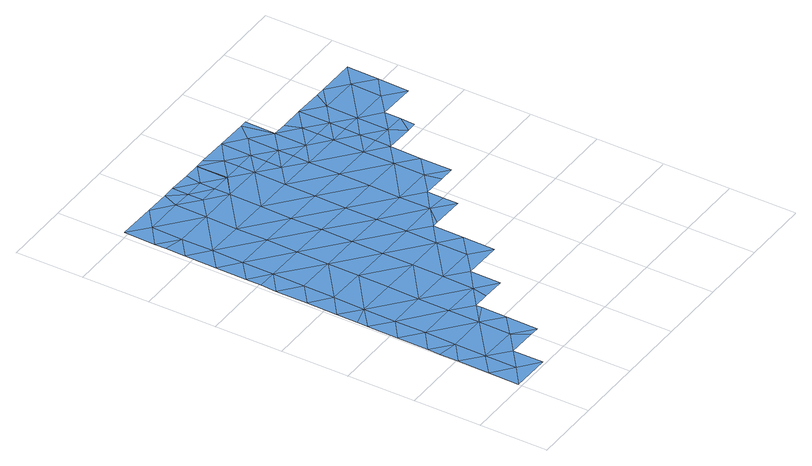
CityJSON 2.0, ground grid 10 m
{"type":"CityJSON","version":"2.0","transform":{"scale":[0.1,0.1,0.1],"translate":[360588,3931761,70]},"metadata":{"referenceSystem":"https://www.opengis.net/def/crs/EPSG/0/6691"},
"CityObjects":{
"waterbody1":{"type":"WaterBody","attributes":{"name":"10","class":"1140","function":"1","WaterBodyRiverFloodingRiskAttribute.description":"5","WaterBodyRiverFloodingRiskAttribute.rankOrg":"2","WaterBodyRiverFloodingRiskAttribute.adminType":"2","WaterBodyRiverFloodingRiskAttribute.scale":"L2"},"geometry":[{"type":"MultiSurface","lod":"1","boundaries":[[[0,1,2]],[[3,0,2]],[[4,0,3]],[[2,1,5]],[[6,7,4]],[[7,6,8]],[[6,4,3]],[[2,9,3]],[[6,10,8]],[[2,5,9]],[[11,8,10]],[[9,12,3]],[[11,13,14]],[[3,15,6]],[[13,11,10]],[[14,16,17]],[[6,15,10]],[[17,16,18]],[[19,12,9]],[[14,13,16]],[[15,3,12]],[[20,13,10]],[[21,18,22]],[[18,16,22]],[[23,12,19]],[[10,15,20]],[[20,24,13]],[[23,25,12]],[[26,21,27]],[[21,22,27]],[[16,13,24]],[[15,12,25]],[[16,28,22]],[[29,20,15]],[[30,31,32]],[[30,26,31]],[[33,15,25]],[[26,27,31]],[[34,16,24]],[[35,27,22]],[[29,15,33]],[[32,36,37]],[[36,32,31]],[[38,24,20]],[[28,16,34]],[[35,31,27]],[[39,40,37]],[[38,20,29]],[[39,37,36]],[[35,22,28]],[[41,36,31]],[[42,34,24]],[[40,43,44]],[[38,45,24]],[[38,29,46]],[[44,43,47]],[[43,40,39]],[[45,42,24]],[[42,28,34]],[[31,35,41]],[[48,47,49]],[[47,43,49]],[[39,36,50]],[[38,46,51]],[[28,52,35]],[[50,36,41]],[[53,43,39]],[[42,52,28]],[[50,54,39]],[[38,55,45]],[[54,53,39]],[[38,51,55]],[[35,56,41]],[[43,53,49]],[[48,49,57]],[[41,58,50]],[[35,52,56]],[[56,58,41]],[[59,57,49]],[[45,55,60]],[[42,45,61]],[[49,53,59]],[[52,42,61]],[[54,50,62]],[[45,60,61]],[[55,63,60]],[[50,58,62]],[[62,64,54]],[[54,65,53]],[[66,57,59]],[[56,52,67]],[[53,68,59]],[[67,52,61]],[[63,69,60]],[[70,66,59]],[[58,56,71]],[[72,62,58]],[[53,65,68]],[[61,60,69]],[[71,56,67]],[[59,68,70]],[[54,64,65]],[[69,73,61]],[[74,66,70]],[[61,73,67]],[[75,64,62]],[[72,58,71]],[[76,68,65]],[[73,77,67]],[[67,77,71]],[[78,65,64]],[[62,72,75]],[[79,77,73]],[[71,80,72]],[[76,65,81]],[[77,80,71]],[[64,75,82]],[[65,83,81]],[[78,64,82]],[[84,77,79]],[[65,78,83]],[[72,85,75]],[[85,72,80]],[[75,86,82]],[[87,83,78]],[[88,78,82]],[[89,90,77]],[[89,77,84]],[[80,77,90]],[[86,75,85]],[[91,87,78]],[[92,91,78]],[[82,93,88]],[[92,78,88]],[[93,82,86]],[[80,90,94]],[[85,95,86]],[[96,94,90]],[[85,80,95]],[[97,88,93]],[[95,80,94]],[[86,98,93]],[[99,97,93]],[[94,96,100]],[[86,95,98]],[[94,101,95]],[[93,102,99]],[[94,100,101]],[[93,98,102]],[[101,103,95]],[[98,95,103]],[[104,99,102]],[[98,105,102]],[[98,103,106]],[[105,98,106]],[[102,107,104]],[[108,107,102]],[[102,105,108]]]}]},
"waterbody2":{"type":"WaterBody","attributes":{"name":"10","class":"1140","function":"1","WaterBodyRiverFloodingRiskAttribute.description":"5","WaterBodyRiverFloodingRiskAttribute.rankOrg":"1","WaterBodyRiverFloodingRiskAttribute.adminType":"2","WaterBodyRiverFloodingRiskAttribute.scale":"L2"},"geometry":[{"type":"MultiSurface","lod":"1","boundaries":[[[109,110,99]],[[111,112,109]],[[113,107,114]],[[104,107,113]],[[110,88,97]],[[92,88,110]],[[115,116,117]],[[118,119,120]],[[119,118,74]],[[119,74,70]],[[68,76,70]],[[121,122,123]],[[105,123,122]],[[106,123,105]],[[106,103,123]],[[124,123,103]],[[124,125,123]],[[108,105,122]],[[107,108,122]],[[122,121,126]],[[121,127,126]],[[128,126,127]],[[129,126,128]],[[130,129,128]],[[130,131,129]],[[132,129,131]],[[132,122,129]],[[122,132,107]],[[133,132,131]],[[129,122,126]],[[125,121,123]],[[134,125,124]],[[81,83,120]],[[117,120,83]],[[119,81,120]],[[76,81,119]],[[119,70,76]],[[117,116,120]],[[83,87,117]],[[99,104,113]],[[113,109,99]],[[113,135,109]],[[107,132,114]],[[135,113,114]],[[114,132,133]],[[97,99,110]],[[110,109,136]],[[109,112,136]],[[87,91,117]],[[91,115,117]],[[91,136,115]],[[92,110,91]],[[115,136,112]],[[136,91,110]]]}]}
},
"vertices":[
[1,51,7],[1,6,7],[30,28,7],[30,74,7],[2,98,7],[58,5,7],[31,120,7],[2,125,7],[3,144,7],[58,50,7],[32,166,7],[3,190,7],[87,73,7],[32,212,7],[4,236,7],[88,120,7],[33,259,7],[4,251,7],[5,283,7],[100,49,7],[88,166,7],[6,328,7],[34,305,7],[115,49,7],[89,212,7],[115,96,7],[6,375,7],[35,351,7],[91,304,7],[116,142,7],[7,398,7],[35,398,7],[7,421,7],[116,133,7],[90,258,7],[91,350,7],[36,444,7],[8,467,7],[145,165,7],[37,490,7],[9,514,7],[92,397,7],[147,257,7],[37,536,7],[9,543,7],[146,211,7],[140,142,7],[9,560,7],[10,606,7],[38,582,7],[93,443,7],[173,141,7],[147,303,7],[94,535,7],[93,489,7],[174,187,7],[148,349,7],[67,605,7],[149,396,7],[95,582,7],[202,210,7],[203,256,7],[149,442,7],[230,186,7],[150,488,7],[151,535,7],[104,604,7],[204,302,7],[123,558,7],[231,233,7],[123,581,7],[205,348,7],[205,395,7],[232,279,7],[123,604,7],[206,441,7],[151,558,7],[261,302,7],[208,534,7],[240,279,7],[261,348,7],[179,557,7],[207,487,7],[180,557,7],[289,278,7],[262,394,7],[263,440,7],[208,557,7],[235,510,7],[289,300,7],[289,324,7],[236,557,7],[236,533,7],[263,486,7],[318,347,7],[319,393,7],[323,323,7],[264,510,7],[319,439,7],[292,509,7],[346,323,7],[346,370,7],[320,485,7],[347,416,7],[321,509,7],[348,462,7],[348,439,7],[349,508,7],[348,485,7],
[293,556,7],[264,533,7],[294,601,7],[284,601,7],[321,532,7],[349,555,7],[237,602,7],[195,603,7],[208,580,7],[156,603,7],[152,581,7],[180,603,7],[405,461,7],[377,484,7],[376,438,7],[389,415,7],[405,437,7],[433,484,7],[461,460,7],[462,506,7],[434,530,7],[463,553,7],[406,554,7],[378,531,7],[392,554,7],[404,415,7],[314,555,7],[265,579,7]
]}
